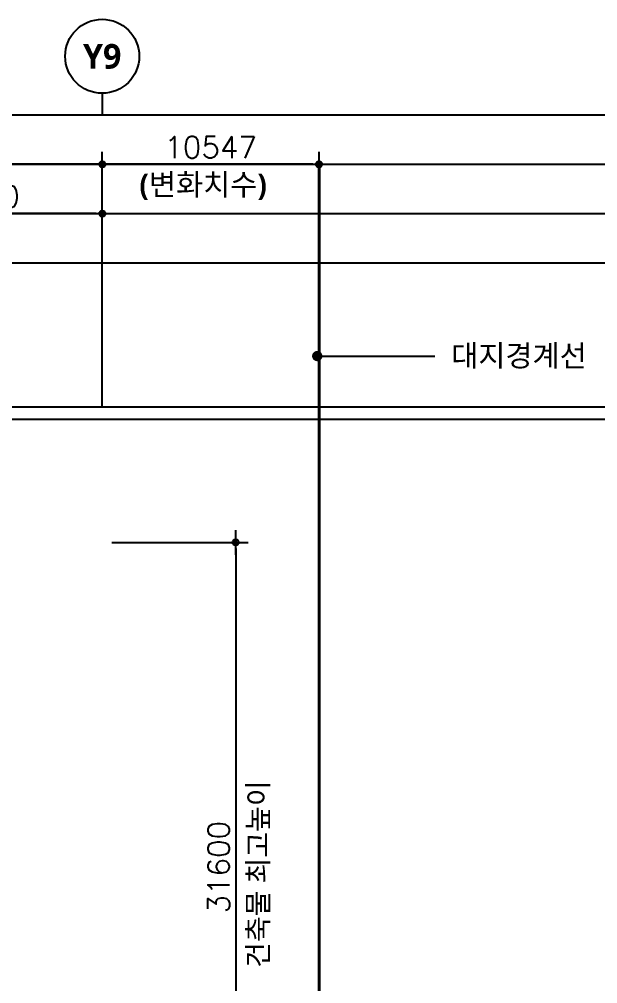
# Model space of a CAD drawing. Header units: millimetres. Extents: x 8456 to 190005487, y 619 to 455456909.
# Drawn here: x 160238 to 188358, y 122747 to 169667 of the extents above; entities that cross this region are included whole.
import ezdxf
from ezdxf.enums import TextEntityAlignment as Align

# ---------------------------------------------------------------- set-up
doc = ezdxf.new("R2010")
doc.units = ezdxf.units.MM
doc.header["$LTSCALE"] = 400
doc.header["$MEASUREMENT"] = 0
doc.header["$PDSIZE"] = -10
doc.linetypes.add('HID', pattern=[2, 1.1, -0.9])
doc.layers.get('0').update_dxf_attribs({"linetype": 'CONTINUOUS'})
doc.layers.get('Defpoints').update_dxf_attribs({"color": 153, "linetype": 'CONTINUOUS'})
for name, color, linetype in [('AA-XXXX-TXT2', 3, 'CONTINUOUS'), ('HID', 3, 'HID'), ('X-SEC-종$0$A-ST-AXIS-BUB', 7, 'CONTINUOUS')]:
    doc.layers.add(name, color=color, linetype=linetype)
doc.layers.add('Defpoint', color=161, linetype='CONTINUOUS', plot=False)
doc.styles.add('SH_대대리576', font='')
doc.styles.get("Standard").update_dxf_attribs({"font": 'SIMPLEX.shx'})
doc.styles.get('SH_대대리576').set_extended_font_data('NanumGothic', bold=True)
doc.dimstyles.new('SHP 600', dxfattribs={"dimscale": 300, "dimtxt": 3.5, "dimasz": 1, "dimexe": 2, "dimexo": 2, "dimgap": 1, "dimtad": 1, "dimdec": 0, "dimzin": 0, "dimdsep": 46, "dimtxsty": 'Standard', "dimblk": 'DIMDOT', "dimcen": 0.09, "dimclrt": 3, "dimadec": 0, "dimazin": 1, "dimtfac": 1, "dimtdec": 0, "dimtix": 1, "dimtmove": 2, "dimatfit": 0, "dimldrblk": 'DIMDOT', "dimfxl": 1, "dimtfillclr": 3, "dimtolj": 1, "dimtzin": 0, "dimarcsym": 0})

# ---------------------------------------------------------------- blocks, each defined once
blk = doc.blocks.new('DIMDOT')
at = {"color": 0}
blk.add_line((-2, 0), (2, 0), dxfattribs=at)
for radius in [0.5, 0.25]:
    blk.add_circle((0, 0), radius, dxfattribs=at)
blk = doc.blocks.new('*D65')
at = {"color": 0, "lineweight": -2}
for p, q in [((79468, 150817), (79468, 163217)), ((164268, 150817), (164268, 163217)), ((163968, 162617), (79768, 162617))]:
    blk.add_line(p, q, dxfattribs=at)
at = {"layer": 'Defpoints', "color": 0}
for p in [(79468, 162617), (79468, 150217), (164268, 150217)]:
    blk.add_point(p, dxfattribs=at)
at = {"color": 0, "linetype": 'ByBlock', "lineweight": -2, "xscale": 300, "yscale": 300, "zscale": 300, "rotation": 180}
blk.add_blockref('DIMDOT', (79468, 162617), dxfattribs=at)
at = {"color": 0, "linetype": 'ByBlock', "lineweight": -2, "xscale": 300, "yscale": 300, "zscale": 300}
blk.add_blockref('DIMDOT', (164268, 162617), dxfattribs=at)
at = {"color": 3, "insert": (121868, 163443), "char_height": 1050, "attachment_point": 5}
blk.add_mtext('\\A1;84800', dxfattribs=at)
blk = doc.blocks.new('X-SEC-종$0$A-ST-AXIS-BUB-1')
at = {"layer": 'X-SEC-종$0$A-ST-AXIS-BUB'}
blk.add_line((0, 350), (0, 0), dxfattribs=at)
blk.add_circle((0, 950), 600, dxfattribs=at)
blk = doc.blocks.new('*D72')
at = {"color": 0, "lineweight": -2}
for p, q in [((151768, 150817), (151768, 160817)), ((164268, 150817), (164268, 160817)), ((163968, 160217), (152068, 160217))]:
    blk.add_line(p, q, dxfattribs=at)
at = {"layer": 'Defpoints', "color": 0}
for p in [(151768, 160217), (151768, 150217), (164268, 150217)]:
    blk.add_point(p, dxfattribs=at)
at = {"color": 0, "linetype": 'ByBlock', "lineweight": -2, "xscale": 300, "yscale": 300, "zscale": 300, "rotation": 180}
blk.add_blockref('DIMDOT', (151768, 160217), dxfattribs=at)
at = {"color": 0, "linetype": 'ByBlock', "lineweight": -2, "xscale": 300, "yscale": 300, "zscale": 300}
blk.add_blockref('DIMDOT', (164268, 160217), dxfattribs=at)
at = {"color": 3, "insert": (158018, 161043), "char_height": 1050, "attachment_point": 5}
blk.add_mtext('\\A1;12500', dxfattribs=at)
blk = doc.blocks.new('*D104')
at = {"color": 0, "lineweight": -2}
for p, q in [((164268, 150817), (164268, 163217)), ((174815, 150817), (174815, 163217)), ((174515, 162617), (164568, 162617))]:
    blk.add_line(p, q, dxfattribs=at)
at = {"layer": 'Defpoints', "color": 0}
for p in [(164268, 162617), (164268, 150217), (174815, 150217)]:
    blk.add_point(p, dxfattribs=at)
at = {"color": 0, "linetype": 'ByBlock', "lineweight": -2, "xscale": 300, "yscale": 300, "zscale": 300, "rotation": 180}
blk.add_blockref('DIMDOT', (164268, 162617), dxfattribs=at)
at = {"color": 0, "linetype": 'ByBlock', "lineweight": -2, "xscale": 300, "yscale": 300, "zscale": 300}
blk.add_blockref('DIMDOT', (174815, 162617), dxfattribs=at)
at = {"color": 3, "insert": (169541, 163443), "char_height": 1050, "attachment_point": 5}
blk.add_mtext('\\A1;10547', dxfattribs=at)
blk = doc.blocks.new('*D108')
at = {"color": 0, "lineweight": -2}
for p, q in [((164733, 144217), (171359, 144217)), ((170759, 143917), (170759, 112917)), ((165160, 112617), (171359, 112617))]:
    blk.add_line(p, q, dxfattribs=at)
at = {"layer": 'Defpoints', "color": 0}
for p in [(164133, 144217), (164560, 112617), (170759, 112617)]:
    blk.add_point(p, dxfattribs=at)
at = {"color": 0, "linetype": 'ByBlock', "lineweight": -2, "xscale": 300, "yscale": 300, "zscale": 300}
for p, rotation in [((170759, 144217), 90), ((170759, 112617), 270)]:
    blk.add_blockref('DIMDOT', p, dxfattribs=dict(at, rotation=rotation))
at = {"color": 3, "insert": (169933, 128417), "char_height": 1050, "attachment_point": 5, "rotation": 90}
blk.add_mtext('\\A1;31600', dxfattribs=at)

msp = doc.modelspace()

# ---------------------------------------------------------------- linework, layer by layer
at = {"const_width": 250}
msp.add_lwpolyline([(174848, 153283.5, -1), (174598, 153283.5, -1)], format="xyb", close=True, dxfattribs=at)
msp.add_lwpolyline([(174723, 153283.5), (180432.8, 153283.5)])
at = {"layer": 'Defpoint'}
for points in [[(24667.9, 165017.4), (207788.5, 165017.4), (207788.5, 79917.4), (24667.9, 79917.4)], [(27067.9, 162617.4), (205388.5, 162617.4), (205388.5, 82317.4), (27067.9, 82317.4)], [(29467.9, 160217.4), (202988.5, 160217.4), (202988.5, 84717.4), (29467.9, 84717.4)], [(31867.9, 157817.4), (200588.5, 157817.4), (200588.5, 87117.4), (31867.9, 87117.4)], [(38867.9, 150817.4), (193588.5, 150817.4), (193588.5, 94117.4), (38867.9, 94117.4)], [(39467.9, 150217.4), (192988.5, 150217.4), (192988.5, 94717.4), (39467.9, 94717.4)]]:
    msp.add_lwpolyline(points, close=True, dxfattribs=at)
at = {"layer": 'HID', "const_width": 150}
msp.add_lwpolyline([(174814.8, 162617.4), (174814.8, 94717.4)], dxfattribs=at)

# ---------------------------------------------------------------- block references
at = {"layer": 'X-SEC-종$0$A-ST-AXIS-BUB', "xscale": 3, "yscale": 3, "zscale": 3}
msp.add_blockref('X-SEC-종$0$A-ST-AXIS-BUB-1', (164267.9, 165017.4), dxfattribs=at)

# ---------------------------------------------------------------- texts
at = {"layer": 'AA-XXXX-TXT2', "style": 'SH_대대리576'}
for s, p in [('(변화치수)', (166076.6, 161104.2)), ('대지경계선', (181237.6, 152775.5))]:
    msp.add_text(s, height=1050, dxfattribs=at).set_placement(p)
msp.add_text('건축물 최고높이', height=1000, rotation=90, dxfattribs=at).set_placement((172342.9, 123518.7))
at = {"layer": 'X-SEC-종$0$A-ST-AXIS-BUB', "style": 'SH_대대리576'}
msp.add_text('Y9', height=1200, dxfattribs=at).set_placement((164267.9, 167867.4), align=Align.MIDDLE_CENTER)

# ---------------------------------------------------------------- dimensions: what is measured, and where the dimension line sits
for base, p1, p2, picture, middle in [((79467.9, 162617.4), (164267.9, 150217.4), (79467.9, 150217.4), '*D65', (121867.9, 163443.1)), ((164267.9, 162617.4), (174814.8, 150217.4), (164267.9, 150217.4), '*D104', (169541.3, 163443.1)), ((151767.9, 160217.4), (164267.9, 150217.4), (151767.9, 150217.4), '*D72', (158017.9, 161043.1))]:
    dim = msp.add_linear_dim(base=base, p1=p1, p2=p2, dimstyle='SHP 600')
    dim.commit()
    dim.dimension.update_dxf_attribs({"geometry": picture, "text_midpoint": middle})
dim = msp.add_linear_dim(base=(170758.9, 112617.4), p1=(164132.8, 144217.4), p2=(164559.7, 112617.4), angle=90, dimstyle='SHP 600')
dim.commit()
dim.dimension.update_dxf_attribs({"geometry": '*D108', "text_midpoint": (169933.2, 128417.4)})

doc.saveas('drawing.dxf')
